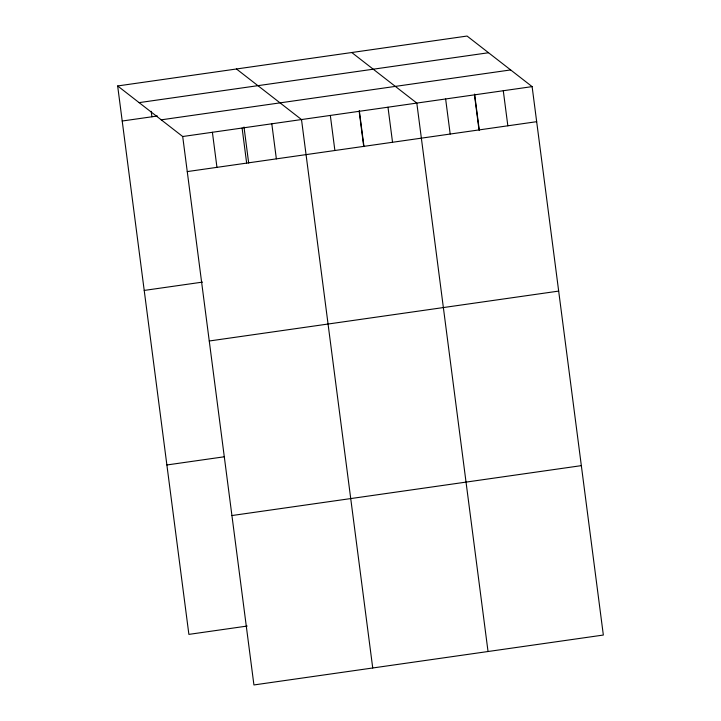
<?xml version="1.0" encoding="UTF-8"?>
<svg xmlns="http://www.w3.org/2000/svg" width="721" height="721" viewBox="0 0 721 721"><rect width="100%" height="100%" fill="white"/><g stroke="black" fill="none" stroke-linecap="round" stroke-linejoin="round"><path stroke-width="1.08" d="M117.658 85.952L467.073 36.05L532.116 86.619L603.342 635.048L253.927 684.95L182.701 136.521L117.658 85.952L188.884 634.381L247.186 626.053M139.117 102.634L488.532 52.741M122.209 121.02L157.412 116M161.234 119.83L510.648 69.928M182.701 136.521L532.116 86.619M187.253 171.589L536.667 121.687M144.218 290.428L202.511 282.109M209.261 340.997L558.676 291.095M166.884 464.973L224.087 456.808M231.928 515.542L581.342 465.64M351.767 52.516L416.81 103.085L488.036 651.514M236.461 68.982L301.504 119.551L372.73 667.988M503.285 90.738L507.845 125.805M474.607 94.072L479.294 130.141M474.463 94.848L479.014 129.924M445.632 98.966L450.192 134.043M387.979 107.204L392.539 142.271M359.301 110.538L363.988 146.606M359.157 111.322L363.708 146.39M330.326 115.432L334.886 150.509M271.799 123.796L276.359 158.863M243.995 127.013L248.682 163.072M242.103 128.032L246.654 163.108M212.398 132.276L216.958 167.353M151.203 111.304L151.915 116.784"/></g></svg>
